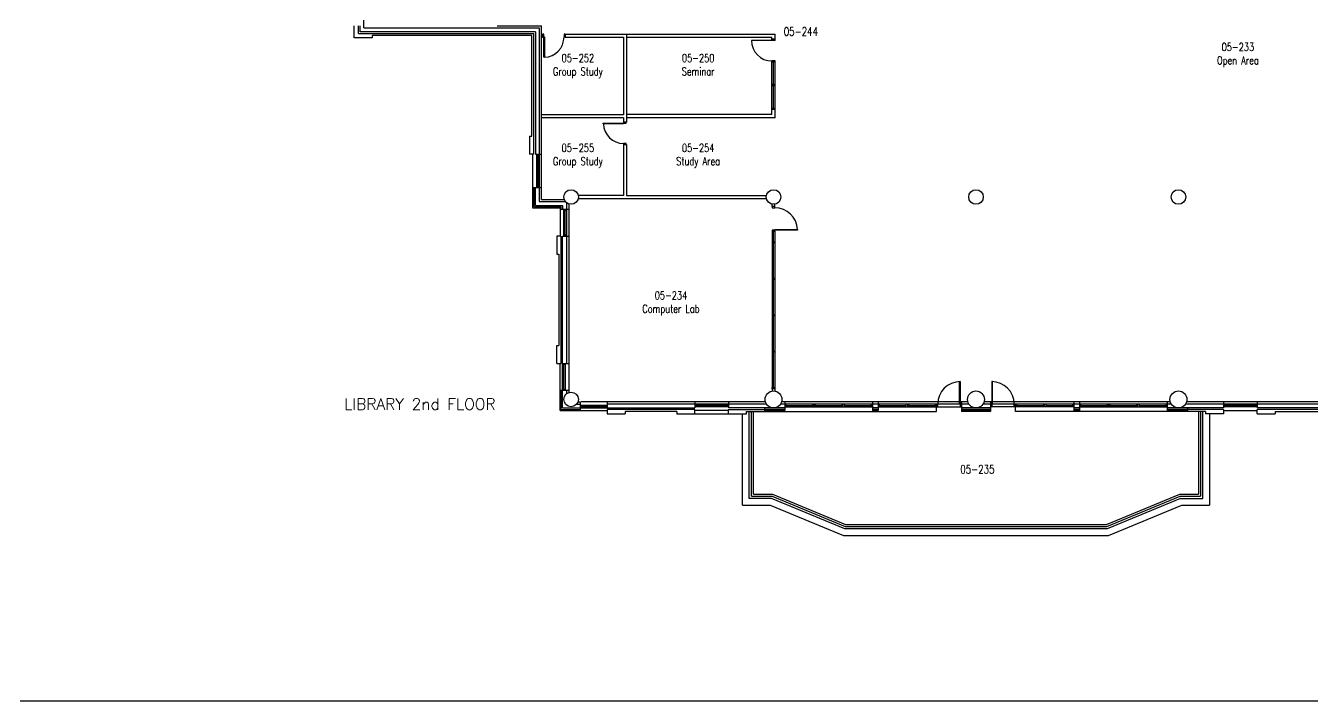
# Model space of a CAD drawing. Extents: x 11182 to 734459, y -1391328 to 152085.
# Drawn here: x 352987 to 410180, y -323705 to -293674 of the extents above; entities that cross this region are included whole.
import ezdxf
from ezdxf.enums import TextEntityAlignment as Align

# ---------------------------------------------------------------- set-up
doc = ezdxf.new("R2010")
doc.units = 0
doc.header["$LTSCALE"] = 500
doc.header["$MEASUREMENT"] = 0
doc.layers.add('0_Defpoints', color=106, linetype='CONTINUOUS', plot=False)
for name, color, linetype in [('0_room_data', 7, 'CONTINUOUS'), ('0_text', 7, 'CONTINUOUS'), ('1_Wall_Exist', 251, 'CONTINUOUS'), ('3_Text', 7, 'CONTINUOUS')]:
    doc.layers.add(name, color=color, linetype=linetype)
doc.styles.add('1_200', font='simplex.shx', dxfattribs={"width": 0.75, "height": 460})
doc.styles.get("Standard").update_dxf_attribs({"font": 'ROMANS', "height": 200})

# ---------------------------------------------------------------- blocks, each defined once
blk = doc.blocks.new('room_data')
at = {"layer": '3_Text', "style": '1_200', "width": 0.75}
for tag, p in [('ROOMNUM', (0, 0)), ('ROOMUSE', (0, -575))]:
    blk.add_attdef(tag, text='', height=345, dxfattribs=at).set_placement(p, align=Align.MIDDLE_CENTER)

msp = doc.modelspace()

# ---------------------------------------------------------------- linework, layer by layer
at = {"layer": '0_Defpoints'}
msp.add_lwpolyline([(347673, -256910), (443723, -256910), (443723, -323705), (347673, -323705)], close=True, dxfattribs=at)
at = {"layer": '1_Wall_Exist'}
for p, q in [((368023, -293774), (368023, -292537)), ((367590, -294207), (367590, -293674)), ((367780, -294017), (367780, -293674)), ((367855, -293942), (367855, -293674)), ((375648, -293942), (367855, -293942)), ((368023, -293774), (375816, -293774)), ((373951, -293674), (375916, -293674)), ((375648, -293942), (375648, -299387)), ((375816, -293774), (375816, -301494)), ((375916, -301394), (375916, -293674)), ((368390, -294207), (367590, -294207)), ((367780, -294017), (375573, -294017)), ((368390, -294107), (368390, -294207)), ((375483, -294107), (368390, -294107)), ((375483, -298587), (375483, -294107)), ((375573, -299387), (375573, -294017)), ((375916, -294051), (375966, -294051)), ((375916, -294175), (375966, -294175)), ((375966, -294051), (375966, -294175)), ((376016, -294053), (375966, -294053)), ((375966, -294173), (376046, -294173)), ((376016, -295073), (376016, -294053)), ((376046, -294173), (376046, -295073)), ((376916, -294053), (376916, -294173)), ((376966, -294053), (376916, -294053)), ((376916, -294173), (376966, -294173)), ((376966, -294051), (376966, -294175)), ((376966, -294051), (386300, -294051)), ((376966, -294175), (379564, -294175)), ((379564, -294175), (379564, -297638)), ((379692, -294051), (379692, -297959)), ((386160, -294191), (379692, -294191)), ((386300, -294326), (385245, -294326)), ((386160, -294326), (386160, -294191)), ((386300, -294276), (386160, -294276)), ((386300, -294326), (386300, -294051)), ((376046, -295073), (376016, -295073)), ((386160, -297622), (386160, -295240)), ((386300, -295240), (386160, -295240)), ((386300, -295290), (386160, -295290)), ((386230, -296290), (386230, -295290)), ((386300, -297762), (386300, -295240)), ((386300, -296290), (386160, -296290)), ((386300, -296340), (386160, -296340)), ((386230, -297340), (386230, -296340)), ((386160, -297340), (386300, -297340)), ((386160, -297390), (386300, -297390)), ((379564, -297638), (375916, -297638)), ((379564, -297762), (375916, -297762)), ((379564, -297762), (379564, -298039)), ((379684, -297959), (379564, -297959)), ((379684, -298009), (379684, -297959)), ((386160, -297622), (379692, -297622)), ((386300, -297762), (379692, -297762)), ((378664, -298009), (379684, -298009)), ((378664, -298039), (378664, -298009)), ((379564, -298039), (378664, -298039)), ((375385, -298587), (375383, -298590)), ((375383, -298587), (375483, -298587)), ((375383, -298587), (375383, -299387)), ((379684, -298909), (379564, -298909)), ((379564, -298909), (379564, -301225)), ((379564, -298959), (379684, -298959)), ((379684, -298959), (379684, -298909)), ((379692, -298959), (379692, -301225)), ((375573, -299387), (375383, -299387)), ((375532, -301778), (375532, -299387)), ((375648, -299387), (375916, -299387)), ((375696, -299387), (375696, -300887)), ((375816, -299437), (375696, -299437)), ((375756, -299437), (375756, -300837)), ((375916, -300887), (375532, -300887)), ((375582, -301728), (375582, -300887)), ((375648, -301662), (375648, -300887)), ((375696, -300837), (375816, -300837)), ((375916, -301394), (376923, -301394)), ((379564, -301225), (377549, -301225)), ((377549, -301349), (385911, -301349)), ((379688, -301225), (385911, -301225)), ((376739, -301778), (375532, -301778)), ((375582, -301728), (376789, -301728)), ((375648, -301662), (376855, -301662)), ((375816, -301494), (376979, -301494)), ((376739, -301778), (376739, -303027)), ((376739, -301827), (377123, -301827)), ((376789, -301827), (376789, -301728)), ((376855, -301662), (376855, -301827)), ((376903, -303027), (376903, -301827)), ((376903, -301877), (377023, -301877)), ((376963, -302977), (376963, -301877)), ((377023, -301537), (377023, -308687)), ((377123, -301594), (377123, -309980)), ((386168, -301712), (386168, -301606)), ((386292, -301712), (386168, -301712)), ((386170, -301712), (386170, -301762)), ((386170, -301762), (386290, -301762)), ((386290, -301762), (386290, -301712)), ((386292, -301712), (386292, -301606)), ((376780, -303027), (376590, -303027)), ((376590, -303027), (376590, -303827)), ((376780, -303027), (376780, -308687)), ((376855, -303027), (377123, -303027)), ((376855, -310662), (376855, -303027)), ((377023, -302977), (376903, -302977)), ((386168, -302812), (386168, -309917)), ((386170, -302762), (386170, -302812)), ((387290, -302762), (386170, -302762)), ((386170, -302812), (386290, -302812)), ((386230, -303282), (386230, -302812)), ((386290, -302812), (386290, -302732)), ((386290, -302732), (387290, -302732)), ((386292, -302812), (386292, -309917)), ((387290, -302732), (387290, -302762)), ((386168, -303282), (386292, -303282)), ((386292, -303332), (386168, -303332)), ((386230, -304902), (386230, -303332)), ((376590, -303827), (376690, -303827)), ((376690, -303827), (376690, -307887)), ((386168, -304902), (386292, -304902)), ((386292, -304952), (386168, -304952)), ((386230, -306522), (386230, -304952)), ((386168, -306522), (386292, -306522)), ((386292, -306572), (386168, -306572)), ((386230, -308142), (386230, -306572)), ((376590, -307887), (376690, -307887)), ((376590, -308687), (376590, -307887)), ((386168, -308142), (386292, -308142)), ((386292, -308192), (386168, -308192)), ((386230, -309762), (386230, -308192)), ((376590, -308687), (376780, -308687)), ((376739, -310778), (376739, -308687)), ((376855, -308687), (377123, -308687)), ((376975, -308737), (376855, -308737)), ((376915, -309837), (376915, -308737)), ((376975, -309887), (376975, -308687)), ((377123, -309887), (376739, -309887)), ((376789, -310728), (376789, -309887)), ((376855, -309837), (376975, -309837)), ((377023, -309887), (377023, -310036)), ((386168, -309762), (386294, -309762)), ((386294, -309812), (386168, -309812)), ((386170, -309812), (386170, -309762)), ((386294, -309762), (386294, -309812)), ((394500, -309494), (394530, -309494)), ((394500, -310494), (394500, -309494)), ((394530, -309494), (394530, -310614)), ((395930, -309494), (395930, -310614)), ((395960, -309494), (395930, -309494)), ((395960, -310494), (395960, -309494)), ((377480, -310494), (377630, -310494)), ((377536, -310394), (377630, -310394)), ((377630, -310394), (377630, -310778)), ((377630, -310542), (378830, -310542)), ((385870, -310394), (377680, -310394)), ((377680, -310662), (377680, -310542)), ((378780, -310542), (378780, -310662)), ((378830, -310394), (378830, -310662)), ((385917, -310494), (378830, -310494)), ((382730, -310394), (382730, -310662)), ((382780, -310614), (382780, -310494)), ((384180, -310554), (382780, -310554)), ((384180, -310494), (384180, -310614)), ((384230, -310394), (384230, -310662)), ((394917, -310494), (386542, -310494)), ((394870, -310394), (386589, -310394)), ((386730, -310394), (386730, -310778)), ((386780, -310494), (386780, -310614)), ((386780, -310554), (387980, -310554)), ((387980, -310614), (387980, -310494)), ((388030, -310614), (388030, -310494)), ((388080, -310494), (388080, -310614)), ((388080, -310554), (389280, -310554)), ((389280, -310614), (389280, -310494)), ((389330, -310614), (389330, -310494)), ((389380, -310494), (389380, -310614)), ((389380, -310554), (390580, -310554)), ((390580, -310614), (390580, -310494)), ((390630, -310394), (390630, -310778)), ((390880, -310394), (390880, -310778)), ((390930, -310494), (390930, -310614)), ((390930, -310554), (392130, -310554)), ((392130, -310614), (392130, -310494)), ((392180, -310494), (392180, -310614)), ((392230, -310494), (392230, -310614)), ((392230, -310554), (393430, -310554)), ((393430, -310614), (393430, -310494)), ((393480, -310827), (393480, -310494)), ((393530, -310614), (393530, -310494)), ((394580, -310394), (394580, -310827)), ((403917, -310494), (395542, -310494)), ((403870, -310394), (395589, -310394)), ((395880, -310394), (395880, -310827)), ((396930, -310614), (396930, -310494)), ((396980, -310827), (396980, -310494)), ((397030, -310494), (397030, -310614)), ((397030, -310554), (398230, -310554)), ((398230, -310614), (398230, -310494)), ((398280, -310614), (398280, -310494)), ((398330, -310494), (398330, -310614)), ((398330, -310554), (399530, -310554)), ((399530, -310614), (399530, -310494)), ((399580, -310394), (399580, -310778)), ((399830, -310394), (399830, -310778)), ((399880, -310494), (399880, -310614)), ((399880, -310554), (401080, -310554)), ((401080, -310614), (401080, -310494)), ((401130, -310614), (401130, -310494)), ((401180, -310494), (401180, -310614)), ((401180, -310554), (402380, -310554)), ((402380, -310614), (402380, -310494)), ((402430, -310614), (402430, -310494)), ((402480, -310494), (402480, -310614)), ((402480, -310554), (403680, -310554)), ((403680, -310614), (403680, -310494)), ((403730, -310394), (403730, -310778)), ((412917, -310494), (404542, -310494)), ((412870, -310394), (404589, -310394)), ((406230, -310394), (406230, -310662)), ((406280, -310614), (406280, -310494)), ((407680, -310554), (406280, -310554)), ((407680, -310494), (407680, -310614)), ((407730, -310394), (407730, -310662)), ((376739, -310778), (378830, -310778)), ((376789, -310728), (377630, -310728)), ((376855, -310662), (382730, -310662)), ((377680, -310602), (378780, -310602)), ((378830, -310737), (378830, -310927)), ((382730, -310737), (378830, -310737)), ((378830, -310927), (379630, -310927)), ((379630, -310827), (379630, -310927)), ((381930, -310827), (379630, -310827)), ((381930, -310827), (381930, -310927)), ((381930, -310927), (385030, -310927)), ((384230, -310614), (382730, -310614)), ((382730, -310927), (382730, -310737)), ((384230, -310778), (382730, -310778)), ((386730, -310662), (384230, -310662)), ((384230, -310927), (384230, -310737)), ((384230, -310737), (385830, -310737)), ((384850, -314987), (384850, -310927)), ((385030, -310927), (385030, -310827)), ((385030, -310827), (393480, -310827)), ((385150, -314687), (385150, -310827)), ((385255, -314582), (385255, -310827)), ((385345, -314492), (385345, -310827)), ((385830, -310662), (385830, -310827)), ((386730, -310728), (385830, -310728)), ((386730, -310778), (385830, -310778)), ((386730, -310614), (390630, -310614)), ((390880, -310662), (390630, -310662)), ((390880, -310728), (390630, -310728)), ((390880, -310778), (390630, -310778)), ((390880, -310614), (394580, -310614)), ((395880, -310662), (394580, -310662)), ((395880, -310728), (394580, -310728)), ((395880, -310778), (394580, -310778)), ((395880, -310827), (394580, -310827)), ((399580, -310614), (395880, -310614)), ((405430, -310827), (396980, -310827)), ((399830, -310662), (399580, -310662)), ((399830, -310728), (399580, -310728)), ((399830, -310778), (399580, -310778)), ((399830, -310614), (403730, -310614)), ((406230, -310662), (403730, -310662)), ((404630, -310728), (403730, -310728)), ((404630, -310778), (403730, -310778)), ((404630, -310662), (404630, -310827)), ((406230, -310737), (404630, -310737)), ((404630, -310742), (404634, -310737)), ((405115, -310827), (405115, -314492)), ((405205, -310827), (405205, -314582)), ((405310, -314687), (405310, -310827)), ((405430, -310827), (405430, -310927)), ((406230, -310927), (405430, -310927)), ((405610, -310927), (405610, -314987)), ((407730, -310614), (406230, -310614)), ((406230, -310737), (406230, -310927)), ((406230, -310778), (407730, -310778)), ((411480, -310662), (407730, -310662)), ((407730, -310927), (407730, -310737)), ((411480, -310737), (407730, -310737)), ((407730, -310927), (408530, -310927)), ((408530, -310827), (408530, -310927)), ((408530, -310827), (410680, -310827)), ((385345, -314492), (386181, -314492)), ((386181, -314492), (389433, -315842)), ((401026, -315842), (404285, -314492)), ((404285, -314492), (405115, -314492)), ((384850, -314987), (386076, -314987)), ((386135, -314687), (385150, -314687)), ((385255, -314582), (386163, -314582)), ((386076, -314987), (389335, -316337)), ((389395, -316037), (386135, -314687)), ((386163, -314582), (389415, -315932)), ((401044, -315932), (404303, -314582)), ((404324, -314687), (401065, -316037)), ((401124, -316337), (404383, -314987)), ((404303, -314582), (405205, -314582)), ((404324, -314687), (405310, -314687)), ((404383, -314987), (405610, -314987)), ((401065, -316037), (389395, -316037)), ((389415, -315932), (401044, -315932)), ((389433, -315842), (401026, -315842)), ((389335, -316337), (401124, -316337))]:
    msp.add_line(p, q, dxfattribs=at)
for centre, radius in [((377230, -301287), 325), ((386230, -301287), 325), ((395230, -301287), 325), ((404230, -301287), 325), ((377230, -310287), 325), ((386230, -310287), 375), ((395230, -310287), 375), ((404230, -310287), 375)]:
    msp.add_circle(centre, radius, dxfattribs=at)
for centre, radius, start, end in [((376016, -294173), 900, 271.9092, 0), ((386160, -294326), 914, 180, 270), ((379564, -298009), 900, 181.9092, 270), ((386290, -302762), 1000, 1.7184, 90), ((394530, -310494), 1000, 90, 180), ((395930, -310494), 1000, 0, 90)]:
    msp.add_arc(centre, radius, start, end, dxfattribs=at)

# ---------------------------------------------------------------- block references
at = {"layer": '0_room_data', "xscale": 1.035347182677431, "yscale": 1.035347182677431, "zscale": 1.035347182677431}
for p, values in [((406873, -294618), {'ROOMNUM': '05-233', 'ROOMUSE': 'Open Area'}), ((377532, -295110), {'ROOMNUM': '05-252', 'ROOMUSE': 'Group Study'}), ((382880, -295110), {'ROOMNUM': '05-250', 'ROOMUSE': 'Seminar'}), ((377532, -299104), {'ROOMNUM': '05-255', 'ROOMUSE': 'Group Study'}), ((382880, -299104), {'ROOMNUM': '05-254', 'ROOMUSE': 'Study Area'}), ((381670, -305661), {'ROOMNUM': '05-234', 'ROOMUSE': 'Computer Lab'})]:
    msp.add_blockref('room_data', p, dxfattribs=at).add_auto_attribs(values)

# ---------------------------------------------------------------- texts
at = {"layer": '0_text'}
msp.add_text('LIBRARY 2nd FLOOR', height=500, rotation=0, dxfattribs=at).set_placement((367144, -310743))
at = {"layer": '3_Text', "style": '1_200', "width": 0.75}
for s, p in [('05-244', (386683, -294118)), ('05-235', (394531, -313582))]:
    msp.add_text(s, height=375.9, dxfattribs=at).set_placement(p)

doc.saveas('drawing.dxf')
